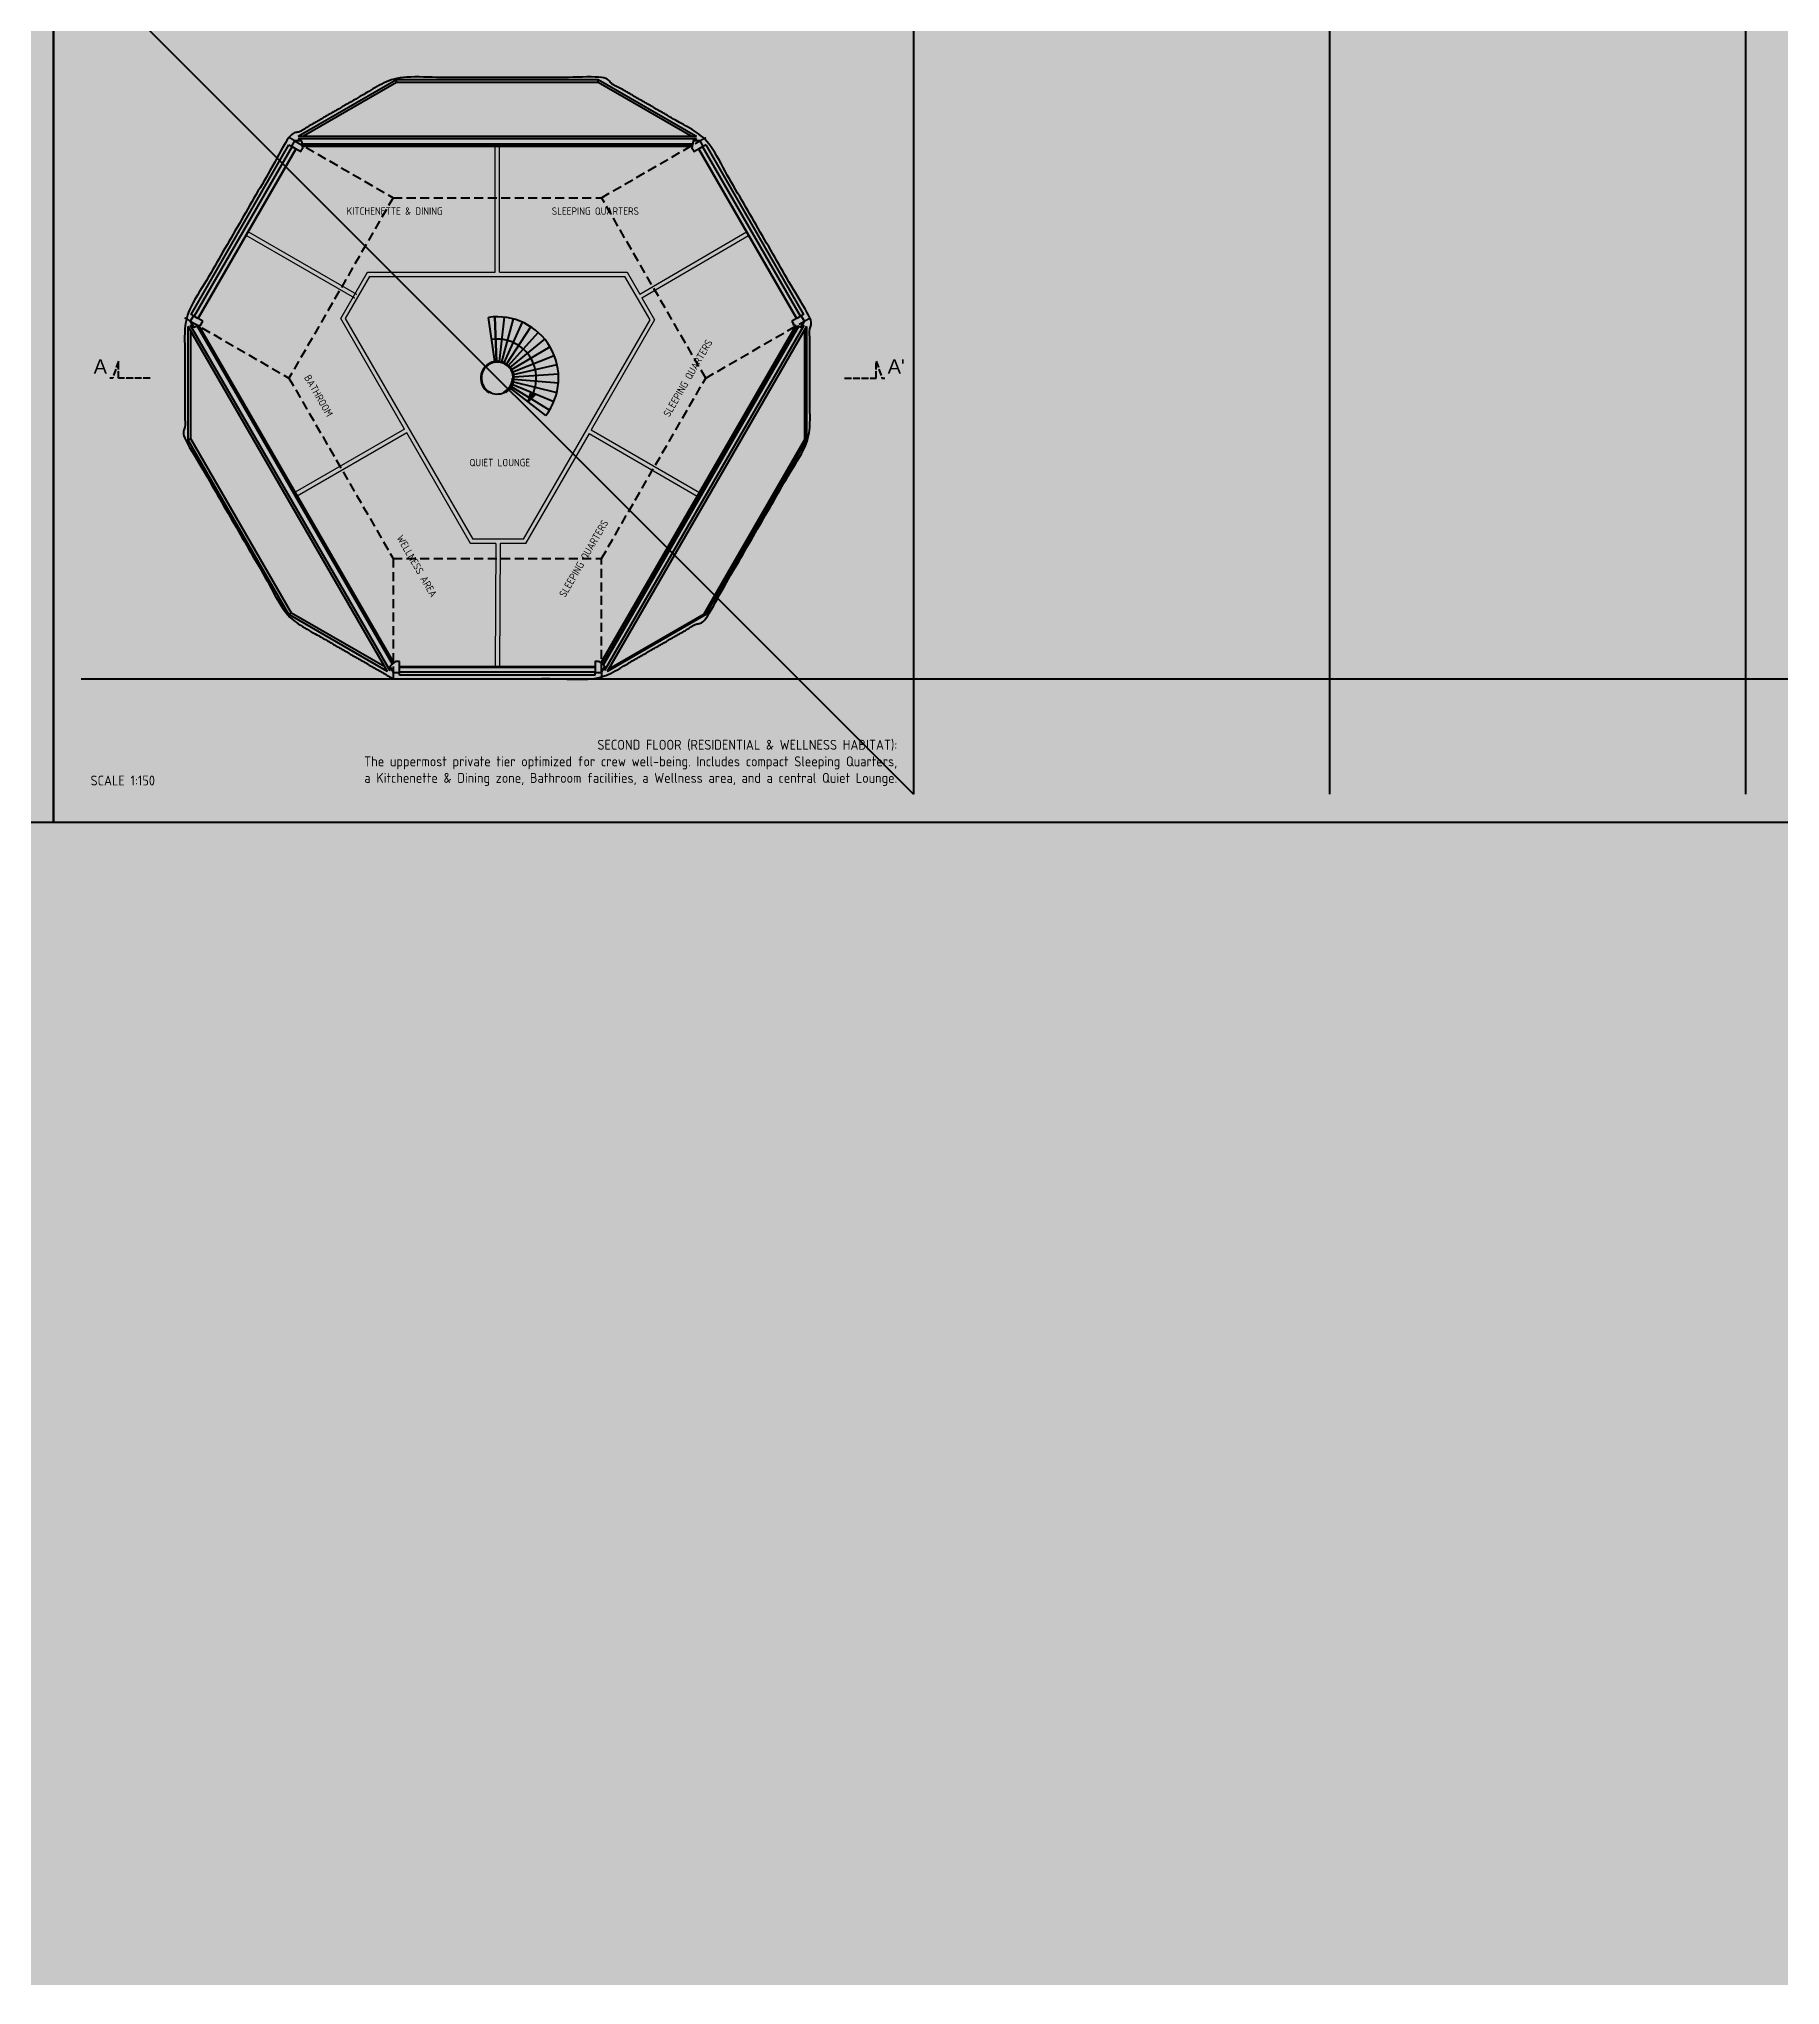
# Model space of a CAD drawing. Header units: millimetres. Extents: x 401 to 30661, y 2016 to 22119.
# Drawn here: x 18500 to 24637, y 2016 to 8877 of the extents above; entities that cross this region are included whole.
import ezdxf

# ---------------------------------------------------------------- set-up
doc = ezdxf.new("R2010")
doc.units = ezdxf.units.MM
doc.linetypes.add('ACAD_ISO04W100', pattern=[30, 24, -3, 0, -3])
doc.linetypes.add('HIDDEN2', pattern=[4.7625, 3.175, -1.5875])
for name, color, linetype, lineweight, true_color in [('1ST', 51, 'Continuous', 50, 0x7debff), ('3RD', 140, 'Continuous', 25, 0x7debff), ('4TH DETAILS', 125, 'Continuous', 15, 0x39ffb0), ('TEXTS', 210, 'Continuous', 25, 0xe0f9ff)]:
    doc.layers.add(name, color=color, linetype=linetype, lineweight=lineweight, true_color=true_color)
doc.layers.add('BACKGROUND', color=7, linetype='Continuous', true_color=0x000000)
for name, color, linetype, lineweight, true_color, transparency in [('GLOW-CYAN', 7, 'Continuous', 100, 0x7debff, 0.8), ('GLOW-CYAN-2', 7, 'Continuous', 50, 0x7debff, 0.8), ('GLOW-EMERALD-2', 7, 'Continuous', 30, 0x39ffb0, 0.8), ('hatch', 253, 'Continuous', 9, 0x7debff, 0.55)]:
    doc.layers.add(name, color=color, linetype=linetype, lineweight=lineweight, true_color=true_color, transparency=transparency)
doc.layers.add('LAYOUT', color=83, linetype='Continuous', lineweight=50, true_color=0x7debff, plot=False)
doc.styles.get("Standard").update_dxf_attribs({"font": 'arial.ttf'})

msp = doc.modelspace()

# ---------------------------------------------------------------- hatches: boundary and pattern name
at = {"layer": 'BACKGROUND'}
h = msp.add_hatch(color=256, dxfattribs=at)
h.dxf.hatch_style = 1
h.paths.add_polyline_path([(400.723, 2015.745), (30660.634, 2015.745), (30660.634, 22119.328), (400.723, 22119.328)])
at = {"layer": 'hatch'}
h = msp.add_hatch(color=256, dxfattribs=at)
h.dxf.hatch_style = 1
h.paths.add_polyline_path([(19405.817, 8489.972), (19060.423, 7891.733), (19044.296, 7901.044), (19033.386, 7882.149), (19045.598, 7860.998), (19061.663, 7866.563), (19749.222, 6675.677), (19736.369, 6664.547), (19748.581, 6643.396), (19770.4, 6643.396), (19770.4, 6662.018), (20461.187, 6662.018), (20461.187, 6643.396), (20483.006, 6643.396), (20495.217, 6664.547), (20486.037, 6672.497), (21174.513, 7864.973), (21185.988, 7860.998), (21198.2, 7882.149), (21187.29, 7901.044), (21171.163, 7891.733), (20825.77, 8489.972), (20841.897, 8499.283), (20830.987, 8518.179), (20806.564, 8518.179), (20803.351, 8501.483), (19428.235, 8501.483), (19425.022, 8518.179), (19400.599, 8518.179), (19389.689, 8499.283)])
h.paths.add_polyline_path([(19406.612, 8489.513), (19422.739, 8480.202), (19428.14, 8489.558), (19430.53, 8489.558), (19428.625, 8499.458), (20802.962, 8499.458), (20801.056, 8489.558), (20803.446, 8489.558), (20808.848, 8480.202), (20824.975, 8489.513), (21170.368, 7891.274), (21154.241, 7881.963), (21159.642, 7872.608), (21158.447, 7870.538), (21168.005, 7867.227), (20480.83, 6677.006), (20473.184, 6683.628), (20471.989, 6681.558), (20461.187, 6681.558), (20461.187, 6662.936), (19770.4, 6662.936), (19770.4, 6681.558), (19759.597, 6681.558), (19758.402, 6683.628), (19750.608, 6676.877), (19063.396, 7867.163), (19073.139, 7870.538), (19071.944, 7872.608), (19077.345, 7881.963), (19061.218, 7891.274)], flags=16)
h = msp.add_hatch(color=256, dxfattribs=at)
h.dxf.hatch_style = 1
h.paths.add_polyline_path([(20250.569, 7623.182), (20234.685, 7632.745), (20224.127, 7597.232)])

# ---------------------------------------------------------------- linework, layer by layer
at = {"layer": '1ST', "lineweight": -2}
for p, q in [((19400.599, 8518.179), (19389.689, 8499.283)), ((19425.022, 8518.179), (19400.599, 8518.179)), ((20841.897, 8499.283), (20830.987, 8518.179)), ((19405.817, 8489.972), (19060.423, 7891.733)), ((19061.218, 7891.274), (19406.612, 8489.513)), ((19389.689, 8499.283), (19405.817, 8489.972)), ((19406.612, 8489.513), (19422.739, 8480.202)), ((19422.739, 8480.202), (19428.14, 8489.558)), ((19428.14, 8489.558), (19430.53, 8489.558)), ((19430.53, 8489.558), (19428.625, 8499.458)), ((19428.625, 8499.458), (20802.962, 8499.458)), ((20802.962, 8499.458), (20801.056, 8489.558)), ((20801.056, 8489.558), (20803.446, 8489.558)), ((20824.975, 8489.513), (21170.368, 7891.274)), ((20825.77, 8489.972), (20841.897, 8499.283)), ((21171.163, 7891.733), (20825.77, 8489.972)), ((19077.345, 7881.963), (19061.218, 7891.274)), ((21170.368, 7891.274), (21154.241, 7881.963)), ((21187.29, 7901.044), (21171.163, 7891.733)), ((19749.222, 6675.677), (19061.663, 7866.563)), ((19063.396, 7867.163), (19073.139, 7870.538)), ((19750.608, 6676.877), (19063.396, 7867.163)), ((19071.944, 7872.608), (19077.345, 7881.963)), ((19073.139, 7870.538), (19071.944, 7872.608)), ((21168.005, 7867.227), (20480.83, 6677.006)), ((21174.513, 7864.973), (20486.037, 6672.497)), ((21154.241, 7881.963), (21159.642, 7872.608)), ((21174.513, 7864.973), (21185.988, 7860.998)), ((19749.222, 6675.677), (19736.369, 6664.547)), ((19736.369, 6664.547), (19748.581, 6643.396)), ((19770.4, 6681.558), (19759.597, 6681.558)), ((19770.4, 6662.936), (19770.4, 6681.558)), ((20461.187, 6662.936), (19770.4, 6662.936)), ((19770.4, 6662.018), (20461.187, 6662.018)), ((20473.184, 6683.628), (20471.989, 6681.558)), ((20480.83, 6677.006), (20473.184, 6683.628)), ((20495.217, 6664.547), (20486.037, 6672.497))]:
    msp.add_line(p, q, dxfattribs=at)
at = {"layer": '1ST', "linetype": 'ACAD_ISO04W100'}
for p, q in [((18891.93, 7681.457), (18780.574, 7681.457)), ((21339.656, 7681.457), (21451.012, 7681.457))]:
    msp.add_line(p, q, dxfattribs=at)
at = {"layer": '1ST', "lineweight": -2}
for points in [[(19425.022, 8518.179), (19428.235, 8501.483), (20803.351, 8501.483)], [(20830.987, 8518.179), (20806.564, 8518.179), (20803.351, 8501.483)], [(20803.446, 8489.558), (20808.848, 8480.202), (20824.975, 8489.513)], [(19060.423, 7891.733), (19044.296, 7901.044), (19033.386, 7882.149)], [(21185.988, 7860.998), (21198.2, 7882.149), (21187.29, 7901.044)], [(19033.386, 7882.149), (19045.598, 7860.998), (19061.663, 7866.563)], [(21159.642, 7872.608), (21158.447, 7870.538), (21168.005, 7867.227)], [(19748.581, 6643.396), (19770.4, 6643.396), (19770.4, 6662.018)], [(19759.597, 6681.558), (19758.402, 6683.628), (19750.608, 6676.877)], [(20471.989, 6681.558), (20461.187, 6681.558), (20461.187, 6662.936)], [(20461.187, 6662.018), (20461.187, 6643.396), (20483.006, 6643.396), (20495.217, 6664.547)]]:
    msp.add_lwpolyline(points, dxfattribs=at)
at = {"layer": '1ST', "linetype": 'ACAD_ISO04W100'}
for points in [[(18780.574, 7681.457), (18780.574, 7741.133), (18759.891, 7681.457), (18749.989, 7681.457)], [(21451.012, 7681.457), (21451.012, 7741.133), (21471.695, 7681.457), (21481.597, 7681.457)]]:
    msp.add_lwpolyline(points, dxfattribs=at)
at = {"layer": '3RD', "lineweight": -2}
for p, q in [((19413.932, 8533.982), (19760.792, 8734.242)), ((19760.792, 8723.642), (19432.292, 8533.982)), ((19760.792, 8723.642), (19760.792, 8734.242)), ((19760.792, 8734.242), (20470.794, 8734.242)), ((20470.794, 8723.642), (19760.792, 8723.642)), ((20470.794, 8723.642), (20470.794, 8734.242)), ((20470.794, 8734.242), (20813.584, 8536.332)), ((20799.294, 8533.982), (20470.794, 8723.642)), ((19418.002, 8522.232), (19413.382, 8524.899)), ((20818.204, 8524.899), (19413.382, 8524.899)), ((19413.932, 8533.982), (20817.654, 8533.982)), ((19425.022, 8518.179), (19418.002, 8522.232)), ((20818.204, 8524.899), (20806.564, 8518.179)), ((20813.584, 8536.332), (20817.654, 8533.982)), ((19035.975, 7905.849), (19381.368, 8504.088)), ((19392.119, 8497.88), (19046.726, 7899.641)), ((19381.368, 8504.088), (19389.689, 8499.283)), ((20804.269, 8506.254), (19427.317, 8506.254)), ((20803.351, 8501.483), (20804.269, 8506.254)), ((21184.526, 7899.448), (20839.133, 8497.688)), ((20841.897, 8499.283), (20849.884, 8503.895)), ((20849.884, 8503.895), (20850.218, 8503.316)), ((20850.218, 8503.316), (21195.278, 7905.656)), ((19044.296, 7901.044), (19035.975, 7905.849)), ((21195.278, 7905.656), (21187.29, 7901.044)), ((19026.367, 7462.181), (19026.367, 7862.7)), ((19728.228, 6647.041), (19026.367, 7862.7)), ((19033.569, 7867.943), (19038.578, 7865.05)), ((19033.569, 7867.943), (19736.369, 6650.657)), ((19035.547, 7467.481), (19035.547, 7846.8)), ((19038.578, 7865.05), (19045.598, 7860.998)), ((19061.663, 7866.563), (19057.073, 7864.973)), ((19057.073, 7864.973), (19745.55, 6672.497)), ((20489.709, 6669.317), (21179.103, 7863.383)), ((20495.217, 6651.042), (21197.683, 7867.75)), ((21205.219, 7862.7), (20503.358, 6647.041)), ((21179.103, 7863.383), (21174.513, 7864.973)), ((21185.988, 7860.998), (21197.683, 7867.75)), ((21199.711, 7465.361), (21199.711, 7853.16)), ((21205.219, 7862.7), (21205.219, 7462.181)), ((19035.547, 7467.481), (19026.367, 7462.181)), ((19381.368, 6847.301), (19026.367, 7462.181)), ((19390.548, 6852.601), (19035.547, 7467.481)), ((20844.71, 6850.481), (21199.711, 7465.361)), ((21205.219, 7462.181), (20862.429, 6868.452)), ((21199.711, 7465.361), (21205.219, 7462.181)), ((20862.429, 6868.452), (20850.218, 6847.301)), ((19390.548, 6852.601), (19381.368, 6847.301)), ((19393.58, 6840.251), (19381.368, 6847.301)), ((19719.048, 6662.942), (19390.548, 6852.601)), ((19728.228, 6647.041), (19393.58, 6840.251)), ((20850.218, 6847.301), (20503.358, 6647.041)), ((20508.866, 6656.581), (20844.71, 6850.481)), ((20844.71, 6850.481), (20850.218, 6847.301)), ((19736.369, 6664.547), (19736.369, 6650.657)), ((19745.55, 6672.497), (19749.222, 6675.677)), ((20486.037, 6672.497), (20489.709, 6669.317)), ((20495.217, 6651.042), (20495.217, 6664.547)), ((19770.4, 6646.202), (20461.187, 6646.202)), ((19770.4, 6633.787), (19770.4, 6643.396)), ((20461.187, 6633.787), (19770.4, 6633.787)), ((20461.187, 6633.787), (20461.187, 6643.396))]:
    msp.add_line(p, q, dxfattribs=at)
at = {"layer": '3RD', "linetype": 'Continuous'}
for p, q in [((20107.411, 7739.719), (20085.06, 7895.084)), ((20106.884, 7897.1), (20113.363, 7740.268)), ((20140.129, 7895.907), (20122.43, 7739.943)), ((20131.339, 7738.228), (20172.796, 7889.62)), ((20139.879, 7735.165), (20204.108, 7878.388)), ((20147.846, 7730.826), (20233.322, 7862.477)), ((20155.052, 7725.314), (20259.744, 7842.265)), ((20161.326, 7718.759), (20282.746, 7818.234)), ((20301.782, 7790.952), (20166.517, 7711.319)), ((20170.504, 7703.169), (20316.4, 7761.07)), ((20173.191, 7694.504), (20326.251, 7729.296)), ((20174.514, 7685.528), (20331.103, 7696.386)), ((20299.616, 7568.361), (20165.625, 7650.128)), ((20299.616, 7568.361), (20165.723, 7650.068)), ((20170.153, 7658.881), (20315.114, 7598.678)), ((20172.977, 7667.503), (20325.468, 7630.292)), ((20330.84, 7663.121), (20174.442, 7676.456))]:
    msp.add_line(p, q, dxfattribs=at)
at = {"layer": '3RD', "linetype": 'HIDDEN2', "lineweight": -2, "ltscale": 10}
for p, q in [((19033.43, 7882.073), (19381.34, 7681.238)), ((19381.34, 7681.238), (19748.558, 7045.198)), ((19748.558, 7045.198), (19748.558, 6643.435))]:
    msp.add_line(p, q, dxfattribs=at)
at = {"layer": '3RD'}
for p, q in [((20087.882, 7632.409), (20086.573, 7630.144)), ((20138.757, 7632.777), (20139.876, 7630.412)), ((20145.242, 7630.275), (20143.933, 7632.541)), ((20169.512, 7681.059), (20172.037, 7680.823))]:
    msp.add_line(p, q, dxfattribs=at)
at = {"layer": '3RD', "linetype": 'HIDDEN2', "lineweight": -2, "ltscale": 10}
for points in [[(19400.577, 8518.14), (19748.539, 8317.244), (20482.994, 8317.278), (20830.965, 8518.179)], [(19748.539, 8317.244), (19381.382, 7681.214)], [(20850.212, 7681.238), (20482.994, 8317.278)], [(20482.994, 6643.396), (20482.994, 7045.198), (20850.212, 7681.238), (21198.2, 7882.149)], [(19748.558, 7045.198), (20482.994, 7045.198)]]:
    msp.add_lwpolyline(points, dxfattribs=at)
at = {"layer": '3RD', "linetype": 'Continuous'}
msp.add_lwpolyline([(20113.372, 7740.053), (20106.884, 7897.1)], dxfattribs=at)
at = {"layer": '3RD'}
for points in [[(20286.338, 7548.97), (20162.317, 7645.183)], [(20224.127, 7597.232), (20234.685, 7632.745)], [(20224.127, 7597.232), (20250.569, 7623.182)]]:
    msp.add_lwpolyline(points, dxfattribs=at)
at = {"layer": '3RD', "linetype": 'Continuous'}
msp.add_arc((20115.793, 7681.457), 215.827, 322.1584016, 98.1864901, dxfattribs=at)
at = {"layer": '3RD'}
for centre, radius, start, end in [((20115.641, 7681.394), 137.304, 322.1964237, 98.119823), ((20115.641, 7681.394), 137.304, 97.9446092, 98.119823), ((20115.793, 7681.241), 58.862, 300.0197634, 240.2370403), ((20115.793, 7681.241), 56.246, 295.3512645, 240.2484805), ((20115.793, 7681.457), 56.433, 240.3570196, 295.2576192), ((20115.722, 7681.386), 53.79, 295.3550453, 359.6513232)]:
    msp.add_arc(centre, radius, start, end, dxfattribs=at)
at = {"layer": '3RD', "lineweight": -2}
for points in [[(19748.581, 6621.19), (19381.368, 6833.2), (19014.156, 7469.231), (19014.156, 7893.251), (19381.368, 8529.282), (19748.581, 8741.292), (20483.006, 8741.292), (20850.218, 8529.282), (21217.431, 7893.251), (21217.431, 7469.231), (20850.218, 6833.2), (20483.006, 6621.19), (19748.581, 6621.19)], [(19400.599, 8518.179), (19381.368, 8529.282)], [(20830.987, 8518.179), (20850.218, 8529.282)], [(19033.386, 7882.149), (19014.156, 7893.251)], [(21198.2, 7882.149), (21217.431, 7893.251)], [(19748.581, 6643.396), (19748.581, 6621.19)], [(20483.006, 6643.396), (20483.006, 6621.19)]]:
    msp.add_open_spline(points, degree=1, dxfattribs=at)
at = {"layer": '4TH DETAILS'}
for p, q in [((20108.078, 8054.275), (20108.297, 8499.462)), ((20123.07, 8054.275), (20123.289, 8499.454)), ((20618.01, 7976.726), (20993.883, 8196.862)), ((20625.506, 7963.742), (21001.46, 8183.926)), ((19788.988, 7501.216), (19403.254, 7278.512)), ((19796.484, 7488.233), (19410.75, 7265.529)), ((20439.122, 7485.655), (20820.558, 7265.432)), ((20446.618, 7498.638), (20828.054, 7278.415)), ((20111.005, 7098.18), (20108.298, 6662.982)), ((20125.996, 7098.18), (20123.289, 6662.889))]:
    msp.add_line(p, q, dxfattribs=at)
for points in [[(19613.591, 7962.532), (19230.167, 8183.902)], [(19621.087, 7975.515), (19237.663, 8196.885)], [(19788.988, 7501.216), (19563.792, 7891.268), (19657.904, 8054.275), (20108.078, 8054.275)], [(20123.07, 8054.275), (20573.237, 8054.275), (20618.01, 7976.726)], [(20625.506, 7963.742), (20670.326, 7886.112), (20446.618, 7498.638)], [(20111.005, 7098.18), (20021.681, 7098.18), (19796.484, 7488.233)], [(20439.122, 7485.655), (20215.413, 7098.18), (20125.996, 7098.18)]]:
    msp.add_lwpolyline(points, dxfattribs=at)
msp.add_lwpolyline([(19666.559, 8039.284), (20564.582, 8039.284), (20653.015, 7886.112), (20206.758, 7113.172), (20030.336, 7113.172), (19581.102, 7891.268)], close=True, dxfattribs=at)
at = {"layer": 'GLOW-CYAN'}
for p, q in [((21582.46, 15014.575), (21582.46, 6214.575)), ((23049.126, 15014.575), (23049.126, 6214.575)), ((24515.793, 15014.575), (24515.793, 6214.575)), ((18649.126, 9147.908), (21582.46, 6214.575)), ((19400.599, 8518.179), (19389.689, 8499.283)), ((19425.022, 8518.179), (19400.599, 8518.179)), ((20841.897, 8499.283), (20830.987, 8518.179)), ((19405.817, 8489.972), (19060.423, 7891.733)), ((19061.218, 7891.274), (19406.612, 8489.513)), ((19389.689, 8499.283), (19405.817, 8489.972)), ((19406.612, 8489.513), (19422.739, 8480.202)), ((19422.739, 8480.202), (19428.14, 8489.558)), ((19428.14, 8489.558), (19430.53, 8489.558)), ((19430.53, 8489.558), (19428.625, 8499.458)), ((19428.625, 8499.458), (20802.962, 8499.458)), ((20802.962, 8499.458), (20801.056, 8489.558)), ((20801.056, 8489.558), (20803.446, 8489.558)), ((20824.975, 8489.513), (21170.368, 7891.274)), ((20825.77, 8489.972), (20841.897, 8499.283)), ((21171.163, 7891.733), (20825.77, 8489.972)), ((19077.345, 7881.963), (19061.218, 7891.274)), ((21170.368, 7891.274), (21154.241, 7881.963)), ((21187.29, 7901.044), (21171.163, 7891.733)), ((19749.222, 6675.677), (19061.663, 7866.563)), ((19063.396, 7867.163), (19073.139, 7870.538)), ((19750.608, 6676.877), (19063.396, 7867.163)), ((19071.944, 7872.608), (19077.345, 7881.963)), ((19073.139, 7870.538), (19071.944, 7872.608)), ((21168.005, 7867.227), (20480.83, 6677.006)), ((21174.513, 7864.973), (20486.037, 6672.497)), ((21154.241, 7881.963), (21159.642, 7872.608)), ((21174.513, 7864.973), (21185.988, 7860.998)), ((19749.222, 6675.677), (19736.369, 6664.547)), ((19736.369, 6664.547), (19748.581, 6643.396)), ((19770.4, 6681.558), (19759.597, 6681.558)), ((19770.4, 6662.936), (19770.4, 6681.558)), ((20461.187, 6662.936), (19770.4, 6662.936)), ((19770.4, 6662.018), (20461.187, 6662.018)), ((20473.184, 6683.628), (20471.989, 6681.558)), ((20480.83, 6677.006), (20473.184, 6683.628)), ((20495.217, 6664.547), (20486.037, 6672.497)), ((18649.126, 6621.19), (27449.126, 6621.19))]:
    msp.add_line(p, q, dxfattribs=at)
at = {"layer": 'GLOW-CYAN', "linetype": 'ACAD_ISO04W100'}
for p, q in [((18891.93, 7681.457), (18780.574, 7681.457)), ((21339.656, 7681.457), (21451.012, 7681.457))]:
    msp.add_line(p, q, dxfattribs=at)
at = {"layer": 'GLOW-CYAN'}
for points in [[(18550.723, 15115.853), (9550.723, 15115.853), (9550.723, 6115.853), (18550.723, 6115.853)], [(27550.723, 15115.853), (18550.723, 15115.853), (18550.723, 6115.853), (27550.723, 6115.853)]]:
    msp.add_lwpolyline(points, close=True, dxfattribs=at)
for points in [[(19425.022, 8518.179), (19428.235, 8501.483), (20803.351, 8501.483)], [(20830.987, 8518.179), (20806.564, 8518.179), (20803.351, 8501.483)], [(20803.446, 8489.558), (20808.848, 8480.202), (20824.975, 8489.513)], [(19060.423, 7891.733), (19044.296, 7901.044), (19033.386, 7882.149)], [(21185.988, 7860.998), (21198.2, 7882.149), (21187.29, 7901.044)], [(19033.386, 7882.149), (19045.598, 7860.998), (19061.663, 7866.563)], [(21159.642, 7872.608), (21158.447, 7870.538), (21168.005, 7867.227)], [(19748.581, 6643.396), (19770.4, 6643.396), (19770.4, 6662.018)], [(19759.597, 6681.558), (19758.402, 6683.628), (19750.608, 6676.877)], [(20471.989, 6681.558), (20461.187, 6681.558), (20461.187, 6662.936)], [(20461.187, 6662.018), (20461.187, 6643.396), (20483.006, 6643.396), (20495.217, 6664.547)]]:
    msp.add_lwpolyline(points, dxfattribs=at)
at = {"layer": 'GLOW-CYAN', "linetype": 'ACAD_ISO04W100'}
for points in [[(18780.574, 7681.457), (18780.574, 7741.133), (18759.891, 7681.457), (18749.989, 7681.457)], [(21451.012, 7681.457), (21451.012, 7741.133), (21471.695, 7681.457), (21481.597, 7681.457)]]:
    msp.add_lwpolyline(points, dxfattribs=at)
at = {"layer": 'GLOW-CYAN-2'}
for p, q in [((19413.932, 8533.982), (19760.792, 8734.242)), ((19760.792, 8723.642), (19432.292, 8533.982)), ((19760.792, 8723.642), (19760.792, 8734.242)), ((19760.792, 8734.242), (20470.794, 8734.242)), ((20470.794, 8723.642), (19760.792, 8723.642)), ((20470.794, 8723.642), (20470.794, 8734.242)), ((20470.794, 8734.242), (20813.584, 8536.332)), ((20799.294, 8533.982), (20470.794, 8723.642)), ((19418.002, 8522.232), (19413.382, 8524.899)), ((20818.204, 8524.899), (19413.382, 8524.899)), ((19413.932, 8533.982), (20817.654, 8533.982)), ((19425.022, 8518.179), (19418.002, 8522.232)), ((20818.204, 8524.899), (20806.564, 8518.179)), ((20813.584, 8536.332), (20817.654, 8533.982)), ((19035.975, 7905.849), (19381.368, 8504.088)), ((19392.119, 8497.88), (19046.726, 7899.641)), ((19381.368, 8504.088), (19389.689, 8499.283)), ((20804.269, 8506.254), (19427.317, 8506.254)), ((20803.351, 8501.483), (20804.269, 8506.254)), ((21184.526, 7899.448), (20839.133, 8497.688)), ((20841.897, 8499.283), (20849.884, 8503.895)), ((20849.884, 8503.895), (20850.218, 8503.316)), ((20850.218, 8503.316), (21195.278, 7905.656)), ((19044.296, 7901.044), (19035.975, 7905.849)), ((21195.278, 7905.656), (21187.29, 7901.044)), ((19026.367, 7462.181), (19026.367, 7862.7)), ((19728.228, 6647.041), (19026.367, 7862.7)), ((19033.569, 7867.943), (19038.578, 7865.05)), ((19033.569, 7867.943), (19736.369, 6650.657)), ((19035.547, 7467.481), (19035.547, 7846.8)), ((19038.578, 7865.05), (19045.598, 7860.998)), ((19061.663, 7866.563), (19057.073, 7864.973)), ((19057.073, 7864.973), (19745.55, 6672.497)), ((20489.709, 6669.317), (21179.103, 7863.383)), ((20495.217, 6651.042), (21197.683, 7867.75)), ((21205.219, 7862.7), (20503.358, 6647.041)), ((21179.103, 7863.383), (21174.513, 7864.973)), ((21185.988, 7860.998), (21197.683, 7867.75)), ((21199.711, 7465.361), (21199.711, 7853.16)), ((21205.219, 7862.7), (21205.219, 7462.181)), ((20087.882, 7632.409), (20086.573, 7630.144)), ((20138.757, 7632.777), (20139.876, 7630.412)), ((20145.242, 7630.275), (20143.933, 7632.541)), ((20169.512, 7681.059), (20172.037, 7680.823)), ((19035.547, 7467.481), (19026.367, 7462.181)), ((19381.368, 6847.301), (19026.367, 7462.181)), ((19390.548, 6852.601), (19035.547, 7467.481)), ((20844.71, 6850.481), (21199.711, 7465.361)), ((21205.219, 7462.181), (20862.429, 6868.452)), ((21199.711, 7465.361), (21205.219, 7462.181)), ((20862.429, 6868.452), (20850.218, 6847.301)), ((19390.548, 6852.601), (19381.368, 6847.301)), ((19393.58, 6840.251), (19381.368, 6847.301)), ((19719.048, 6662.942), (19390.548, 6852.601)), ((19728.228, 6647.041), (19393.58, 6840.251)), ((20850.218, 6847.301), (20503.358, 6647.041)), ((20508.866, 6656.581), (20844.71, 6850.481)), ((20844.71, 6850.481), (20850.218, 6847.301)), ((19736.369, 6664.547), (19736.369, 6650.657)), ((19745.55, 6672.497), (19749.222, 6675.677)), ((20486.037, 6672.497), (20489.709, 6669.317)), ((20495.217, 6651.042), (20495.217, 6664.547)), ((19770.4, 6646.202), (20461.187, 6646.202)), ((19770.4, 6633.787), (19770.4, 6643.396)), ((20461.187, 6633.787), (19770.4, 6633.787)), ((20461.187, 6633.787), (20461.187, 6643.396))]:
    msp.add_line(p, q, dxfattribs=at)
at = {"layer": 'GLOW-CYAN-2', "linetype": 'Continuous'}
for p, q in [((20107.411, 7739.719), (20085.06, 7895.084)), ((20106.884, 7897.1), (20113.363, 7740.268)), ((20140.129, 7895.907), (20122.43, 7739.943)), ((20131.339, 7738.228), (20172.796, 7889.62)), ((20139.879, 7735.165), (20204.108, 7878.388)), ((20147.846, 7730.826), (20233.322, 7862.477)), ((20155.052, 7725.314), (20259.744, 7842.265)), ((20161.326, 7718.759), (20282.746, 7818.234)), ((20301.782, 7790.952), (20166.517, 7711.319)), ((20170.504, 7703.169), (20316.4, 7761.07)), ((20173.191, 7694.504), (20326.251, 7729.296)), ((20174.514, 7685.528), (20331.103, 7696.386)), ((20299.616, 7568.361), (20165.625, 7650.128)), ((20299.616, 7568.361), (20165.723, 7650.068)), ((20170.153, 7658.881), (20315.114, 7598.678)), ((20172.977, 7667.503), (20325.468, 7630.292)), ((20330.84, 7663.121), (20174.442, 7676.456))]:
    msp.add_line(p, q, dxfattribs=at)
at = {"layer": 'GLOW-CYAN-2', "linetype": 'HIDDEN2', "ltscale": 10}
for p, q in [((19033.43, 7882.073), (19381.34, 7681.238)), ((19381.34, 7681.238), (19748.558, 7045.198)), ((19748.558, 7045.198), (19748.558, 6643.435))]:
    msp.add_line(p, q, dxfattribs=at)
for points in [[(19400.577, 8518.14), (19748.539, 8317.244), (20482.994, 8317.278), (20830.965, 8518.179)], [(19748.539, 8317.244), (19381.382, 7681.214)], [(20850.212, 7681.238), (20482.994, 8317.278)], [(20482.994, 6643.396), (20482.994, 7045.198), (20850.212, 7681.238), (21198.2, 7882.149)], [(19748.558, 7045.198), (20482.994, 7045.198)]]:
    msp.add_lwpolyline(points, dxfattribs=at)
at = {"layer": 'GLOW-CYAN-2', "linetype": 'Continuous'}
msp.add_lwpolyline([(20113.372, 7740.053), (20106.884, 7897.1)], dxfattribs=at)
at = {"layer": 'GLOW-CYAN-2'}
for points in [[(20286.338, 7548.97), (20162.317, 7645.183)], [(20224.127, 7597.232), (20234.685, 7632.745)], [(20224.127, 7597.232), (20250.569, 7623.182)]]:
    msp.add_lwpolyline(points, dxfattribs=at)
at = {"layer": 'GLOW-CYAN-2', "linetype": 'Continuous'}
msp.add_arc((20115.793, 7681.457), 215.827, 322.1584016, 98.1864901, dxfattribs=at)
at = {"layer": 'GLOW-CYAN-2'}
for centre, radius, start, end in [((20115.641, 7681.394), 137.304, 322.1964237, 98.119823), ((20115.641, 7681.394), 137.304, 97.9446092, 98.119823), ((20115.793, 7681.241), 58.862, 300.0197634, 240.2370403), ((20115.793, 7681.241), 56.246, 295.3512645, 240.2484805), ((20115.793, 7681.457), 56.433, 240.3570196, 295.2576192), ((20115.722, 7681.386), 53.79, 295.3550453, 359.6513232)]:
    msp.add_arc(centre, radius, start, end, dxfattribs=at)
for points in [[(19748.581, 6621.19), (19381.368, 6833.2), (19014.156, 7469.231), (19014.156, 7893.251), (19381.368, 8529.282), (19748.581, 8741.292), (20483.006, 8741.292), (20850.218, 8529.282), (21217.431, 7893.251), (21217.431, 7469.231), (20850.218, 6833.2), (20483.006, 6621.19), (19748.581, 6621.19)], [(19400.599, 8518.179), (19381.368, 8529.282)], [(20830.987, 8518.179), (20850.218, 8529.282)], [(19033.386, 7882.149), (19014.156, 7893.251)], [(21198.2, 7882.149), (21217.431, 7893.251)], [(19748.581, 6643.396), (19748.581, 6621.19)], [(20483.006, 6643.396), (20483.006, 6621.19)]]:
    msp.add_open_spline(points, degree=1, dxfattribs=at)
at = {"layer": 'GLOW-EMERALD-2'}
for p, q in [((20108.078, 8054.275), (20108.297, 8499.462)), ((20123.07, 8054.275), (20123.289, 8499.454)), ((20618.01, 7976.726), (20993.883, 8196.862)), ((20625.506, 7963.742), (21001.46, 8183.926)), ((19788.988, 7501.216), (19403.254, 7278.512)), ((19796.484, 7488.233), (19410.75, 7265.529)), ((20439.122, 7485.655), (20820.558, 7265.432)), ((20446.618, 7498.638), (20828.054, 7278.415)), ((20111.005, 7098.18), (20108.298, 6662.982)), ((20125.996, 7098.18), (20123.289, 6662.889))]:
    msp.add_line(p, q, dxfattribs=at)
for points in [[(19613.591, 7962.532), (19230.167, 8183.902)], [(19621.087, 7975.515), (19237.663, 8196.885)], [(19788.988, 7501.216), (19563.792, 7891.268), (19657.904, 8054.275), (20108.078, 8054.275)], [(20123.07, 8054.275), (20573.237, 8054.275), (20618.01, 7976.726)], [(20625.506, 7963.742), (20670.326, 7886.112), (20446.618, 7498.638)], [(20111.005, 7098.18), (20021.681, 7098.18), (19796.484, 7488.233)], [(20439.122, 7485.655), (20215.413, 7098.18), (20125.996, 7098.18)]]:
    msp.add_lwpolyline(points, dxfattribs=at)
msp.add_lwpolyline([(19666.559, 8039.284), (20564.582, 8039.284), (20653.015, 7886.112), (20206.758, 7113.172), (20030.336, 7113.172), (19581.102, 7891.268)], close=True, dxfattribs=at)
at = {"layer": 'LAYOUT'}
for p, q in [((21582.46, 15014.575), (21582.46, 6214.575)), ((23049.126, 15014.575), (23049.126, 6214.575)), ((24515.793, 15014.575), (24515.793, 6214.575)), ((18649.126, 9147.908), (21582.46, 6214.575)), ((18649.126, 6621.19), (27449.126, 6621.19))]:
    msp.add_line(p, q, dxfattribs=at)
for points in [[(18550.723, 15115.853), (9550.723, 15115.853), (9550.723, 6115.853), (18550.723, 6115.853)], [(27550.723, 15115.853), (18550.723, 15115.853), (18550.723, 6115.853), (27550.723, 6115.853)]]:
    msp.add_lwpolyline(points, close=True, dxfattribs=at)

# ---------------------------------------------------------------- texts
at = {"layer": '1ST', "linetype": 'ACAD_ISO04W100', "char_height": 50, "width": 1251.3724}
for s, insert, attachment_point in [('A', (18739.55, 7747.378), 3), ("A'", (21491.895, 7747.378), 1)]:
    msp.add_mtext(s, dxfattribs=dict(at, insert=insert, attachment_point=attachment_point))
at = {"layer": 'TEXTS', "attachment_point": 1}
for s, insert, char_height, width in [('{\\fISOCP_IV50|b0|i0|c0|p2;KITCHENETTE & DINING}', (19584.746, 8283.093), 26.23493, 10202.70249), ('{\\fISOCP_IV50|b0|i0|c0|p2;SLEEPING QUARTERS}', (20307.931, 8283.093), 26.23493, 10202.70249), ('{\\fISOCP_IV50|b0|i0|c0|p2;QUIET LOUNGE}', (20017.825, 7396.634), 26.23493, 10202.70249), ('\\pxqr;{\\fISOCP_IV50|b1|i0|c0|p2;SECOND FLOOR (RESIDENTIAL & WELLNESS HABITAT):\\P\\fISOCP_IV50|b0|i0|c0|p2;  The uppermost private tier optimized for crew well-being. Includes compact Sleeping Quarters, \\P  a Kitchenette & Dining zone, Bathroom facilities, a Wellness area, and a central Quiet Lounge.}', (18628.055, 6405.95), 35, 2897.39385), ('\\pxql;{\\fISOCP_IV50|b1|i0|c0|p2;SCALE 1:150}', (18681.905, 6280.002), 35, 1251.3724)]:
    msp.add_mtext(s, dxfattribs=dict(at, insert=insert, char_height=char_height, width=width))
at = {"layer": 'TEXTS', "char_height": 26.23493, "width": 10202.70249}
for s, insert, attachment_point, rotation in [('{\\fISOCP_IV50|b0|i0|c0|p2;SLEEPING QUARTERS}', (20699.371, 7555.022), 1, 60), ('{\\fISOCP_IV50|b0|i0|c0|p2;BATHROOM}', (19537.723, 7555.022), 3, 300), ('{\\fISOCP_IV50|b0|i0|c0|p2;SLEEPING QUARTERS}', (20332.153, 6918.982), 1, 60), ('{\\fISOCP_IV50|b0|i0|c0|p2;WELLNESS AREA}', (19904.942, 6918.982), 3, 300)]:
    msp.add_mtext(s, dxfattribs=dict(at, insert=insert, attachment_point=attachment_point, rotation=rotation))

doc.saveas('drawing.dxf')
